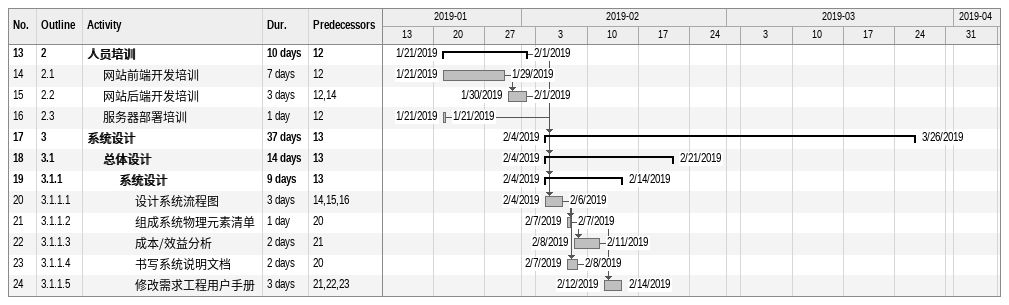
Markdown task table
| ID | WBS | Task | Duration | Start | Finish | Predecessors |
|---|---|---|---|---|---|---|
| 13 | 2 | **人员培训** | 10d | 2019-01-21 | 2019-02-01 | 12 |
| 14 | 2.1 | 网站前端开发培训 | 7d | 2019-01-21 | 2019-01-29 | 12 |
| 15 | 2.2 | 网站后端开发培训 | 3d | 2019-01-30 | 2019-02-01 | 12, 14 |
| 16 | 2.3 | 服务器部署培训 | 1d | 2019-01-21 | 2019-01-21 | 12 |
| 17 | 3 | **系统设计** | 37d | 2019-02-04 | 2019-03-26 | 13 |
| 18 | 3.1 | **总体设计** | 14d | 2019-02-04 | 2019-02-21 | 13 |
| 19 | 3.1.1 | **系统设计** | 9d | 2019-02-04 | 2019-02-14 | 13 |
| 20 | 3.1.1.1 | 设计系统流程图 | 3d | 2019-02-04 | 2019-02-06 | 14, 15, 16 |
| 21 | 3.1.1.2 | 组成系统物理元素清单 | 1d | 2019-02-07 | 2019-02-07 | 20 |
| 22 | 3.1.1.3 | 成本/效益分析 | 2d | 2019-02-08 | 2019-02-11 | 21 |
| 23 | 3.1.1.4 | 书写系统说明文档 | 2d | 2019-02-07 | 2019-02-08 | 20 |
| 24 | 3.1.1.5 | 修改需求工程用户手册 | 3d | 2019-02-12 | 2019-02-14 | 21, 22, 23 |
